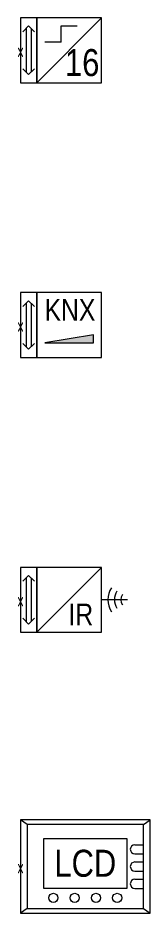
# Model space of a CAD drawing. Header units: metres. Extents: x -162 to 83385, y -62392 to -1971.
# Drawn here: x 79732 to 80221, y -13528 to -10211 of the extents above; entities that cross this region are included whole.
import ezdxf
from ezdxf.enums import TextEntityAlignment as Align

# ---------------------------------------------------------------- set-up
doc = ezdxf.new("R2010")
doc.units = ezdxf.units.M
doc.header["$LTSCALE"] = 0.5
for name, color, linetype, lineweight in [('ELIN_Attribut_01_Produkt_ID', 7, 'Continuous', 0), ('ELIN_Attribut_02_Stromkreis', 7, 'Continuous', 0), ('ELIN_Attribut_03_Verteilerbereich', 7, 'Continuous', 0), ('ELIN_Attribut_04_Montagehoehe', 7, 'Continuous', 0), ('ELIN_Attribut_05_Montageart', 7, 'Continuous', 0), ('ELIN_Attribut_06_Tuernummer', 7, 'Continuous', 0), ('ELIN_Attribut_07_Bemerkung', 7, 'Continuous', 0), ('ELIN_Attribut_08_Adresse', 7, 'Continuous', 0), ('ELIN_Attribut_10_AKZ1', 7, 'Continuous', 0), ('ELIN_Attribut_11_AKZ2', 7, 'Continuous', 0), ('ELIN_Attribut_12_Sonstiges1', 7, 'Continuous', 0), ('ELIN_Attribut_13_Sonstiges2', 7, 'Continuous', 0), ('ELIN_Attribut_14_Bauteil', 7, 'Continuous', 0), ('ELIN_Attribut_15_Ebene', 7, 'Continuous', 0), ('ELIN_Attribut_16_Raumnummer', 7, 'Continuous', 0), ('ELIN_Attribut_17_Raumname', 7, 'Continuous', 0), ('ELIN_Attribut_18_Montageabschnitt', 7, 'Continuous', 0), ('ELIN_Attribut_Basispunkt', 2, 'Continuous', 0), ('ELIN_Attribute_GEMOS', 11, 'Continuous', 0), ('ELIN_EIB_WA_KNX', 10, 'Continuous', 0)]:
    doc.layers.add(name, color=color, linetype=linetype, lineweight=lineweight)
doc.layers.get('0').off()
doc.styles.add('ARIAL_N', font='ARIALN.TTF')
doc.styles.add('ELIN_Attribute', font='isocp.shx', dxfattribs={"width": 0.8})

# ---------------------------------------------------------------- blocks, each defined once
blk = doc.blocks.new('ELIN_EIB_KNX_EINGANG_16F')
at = {"color": 0, "lineweight": 0}
for p, q in [((60, -120), (300, 120)), ((30, 90), (8.8, 68.8)), ((21, 81), (21, -81)), ((30, 90), (51.2, 68.8)), ((39, 81), (39, -81)), ((150, 90), (210, 90)), ((150, 30), (150, 90)), ((150, 30), (90, 30)), ((8.8, -68.8), (30, -90)), ((51.2, -68.8), (30, -90))]:
    blk.add_line(p, q, dxfattribs=at)
at = {"color": 0}
for points in [[(60, 120), (0, 120), (0, -120), (60, -120)], [(60, -120), (300, -120), (300, 120), (60, 120)]]:
    blk.add_lwpolyline(points, close=True, dxfattribs=at)
at = {"color": 0, "insert": (292.1, -46.3), "char_height": 100, "attachment_point": 6, "style": 'ARIAL_N'}
blk.add_mtext('16', dxfattribs=at)
at = {"layer": 'ELIN_Attribut_01_Produkt_ID', "style": 'ELIN_Attribute', "width": 0.8, "flags": 8}
blk.add_attdef('01_PRODUKT_ID', (388.5, -14.6, 0), '', height=150, dxfattribs=at)
at = {"layer": 'ELIN_Attribut_02_Stromkreis', "style": 'ELIN_Attribute', "width": 0.8, "flags": 8}
blk.add_attdef('02_STROMKREIS', (388.5, 185.4, 0), '', height=150, dxfattribs=at)
at = {"layer": 'ELIN_Attribut_03_Verteilerbereich', "style": 'ELIN_Attribute', "width": 0.8, "flags": 8}
blk.add_attdef('03_VERTEILERBEREICH', (-247.5, -404.4, 0), '', height=125, dxfattribs=at)
at = {"layer": 'ELIN_Attribut_04_Montagehoehe', "style": 'ELIN_Attribute', "width": 0.8, "flags": 8}
blk.add_attdef('04_MONTAGEHOEHE', text='', height=125, dxfattribs=at).set_placement((-104.9, -14.6, 0), align=Align.RIGHT)
at = {"layer": 'ELIN_Attribut_05_Montageart', "style": 'ELIN_Attribute', "width": 0.8, "flags": 8}
blk.add_attdef('05_MONTAGEART', (388.5, -204.4, 0), '', height=125, dxfattribs=at)
at = {"layer": 'ELIN_Attribut_06_Tuernummer', "style": 'ELIN_Attribute', "width": 0.8, "flags": 8}
blk.add_attdef('06_TUERNUMMER', text='', height=125, dxfattribs=at).set_placement((-104.9, -214.6, 0), align=Align.RIGHT)
at = {"layer": 'ELIN_Attribut_07_Bemerkung', "style": 'ELIN_Attribute', "width": 0.8, "flags": 8}
blk.add_attdef('07_BEMERKUNG', (-247.5, -604.4, 0), '', height=125, dxfattribs=at)
at = {"layer": 'ELIN_Attribut_08_Adresse', "style": 'ELIN_Attribute', "width": 0.8, "flags": 8}
blk.add_attdef('08_ADRESSE', (-247.5, -804.4, 0), '', height=125, dxfattribs=at)
at = {"layer": 'ELIN_Attribut_10_AKZ1', "style": 'ELIN_Attribute', "width": 0.8, "flags": 8}
blk.add_attdef('10_AKZ1', (-247.5, -1204.4, 0), '', height=125, dxfattribs=at)
at = {"layer": 'ELIN_Attribut_11_AKZ2', "style": 'ELIN_Attribute', "width": 0.8, "flags": 8}
blk.add_attdef('11_AKZ2', (-247.5, -1404.4, 0), '', height=125, dxfattribs=at)
at = {"layer": 'ELIN_Attribut_12_Sonstiges1', "style": 'ELIN_Attribute', "width": 0.8, "flags": 8}
blk.add_attdef('12_SONSTIGES1', (-247.5, -1604.4, 0), '', height=125, dxfattribs=at)
at = {"layer": 'ELIN_Attribut_13_Sonstiges2', "style": 'ELIN_Attribute', "width": 0.8, "flags": 8}
blk.add_attdef('13_SONSTIGES2', (-247.5, -1804.4, 0), '', height=125, dxfattribs=at)
at = {"layer": 'ELIN_Attribut_14_Bauteil', "style": 'ELIN_Attribute', "width": 0.8, "flags": 8}
blk.add_attdef('14_BAUTEIL', (-247.5, -2004.4, 0), '', height=125, dxfattribs=at)
at = {"layer": 'ELIN_Attribut_15_Ebene', "style": 'ELIN_Attribute', "width": 0.8, "flags": 8}
blk.add_attdef('15_EBENE', (-247.5, -2204.4, 0), '', height=125, dxfattribs=at)
at = {"layer": 'ELIN_Attribut_16_Raumnummer', "style": 'ELIN_Attribute', "width": 0.8, "flags": 8}
blk.add_attdef('16_RAUMNUMMER', (-247.5, -2404.4, 0), '', height=125, dxfattribs=at)
at = {"layer": 'ELIN_Attribut_17_Raumname', "style": 'ELIN_Attribute', "width": 0.8, "flags": 8}
blk.add_attdef('17_RAUMNAME', (-247.5, -2604.4, 0), '', height=125, dxfattribs=at)
at = {"layer": 'ELIN_Attribut_18_Montageabschnitt', "style": 'ELIN_Attribute', "width": 0.8, "flags": 8}
blk.add_attdef('18_MONTAGEABSCHNITT', (-247.5, -2804.4, 0), '', height=125, dxfattribs=at)
at = {"layer": 'ELIN_Attribut_Basispunkt', "style": 'ELIN_Attribute', "width": 0.8, "flags": 8}
blk.add_attdef('Basispunkt', text='', height=50, dxfattribs=at).set_placement((0, 0), align=Align.MIDDLE)
at = {"layer": 'ELIN_Attribute_GEMOS', "style": 'ELIN_Attribute', "width": 0.6, "flags": 8}
for tag, p in [('G01_PRO02ID', (1620.5, 183.6)), ('G02_BEZEICHNUNG', (1620.5, -14.6, 0)), ('G03_DESCRIPTION', (1620.5, -204.4, 0)), ('G04_GEMOS-SYMBOL', (1623.8, -404.4, 0)), ('G05_GEMOS-TYP', (1623.8, -604.4, 0)), ('G06_ORTSKENNUNG', (1620.5, -804.4, 0)), ('G08_FREI1', (1620.5, -1004.4, 0)), ('G08_FREI2', (1620.5, -1204.4, 0))]:
    blk.add_attdef(tag, p, '', height=125, dxfattribs=at)
blk = doc.blocks.new('ELIN_EIB_KNX_BAUSTEIN')
blk.add_hatch(color=0).paths.add_polyline_path([(270, -66.1), (270, -36.1), (90, -66.1)])
at = {"color": 0}
for p, q in [((30, 90), (8.8, 68.8)), ((21, 81), (21, -81)), ((30, 90), (51.2, 68.8)), ((39, 81), (39, -81)), ((270, -36.1), (90, -66.1)), ((90, -66.1), (270, -66.1)), ((270, -66.1), (270, -36.1)), ((8.8, -68.8), (30, -90)), ((51.2, -68.8), (30, -90))]:
    blk.add_line(p, q, dxfattribs=at)
for points in [[(60, 120), (0, 120), (0, -120), (60, -120)], [(60, -120), (300, -120), (300, 120), (60, 120)]]:
    blk.add_lwpolyline(points, close=True, dxfattribs=at)
at = {"color": 0, "lineweight": 0, "style": 'ARIAL_N'}
blk.add_text('KNX', height=80, dxfattribs=at).set_placement((88.9, 16))
at = {"layer": 'ELIN_Attribut_01_Produkt_ID', "style": 'ELIN_Attribute', "width": 0.8, "flags": 8}
blk.add_attdef('01_PRODUKT_ID', (383.5, -14.6, 0), '', height=150, dxfattribs=at)
at = {"layer": 'ELIN_Attribut_02_Stromkreis', "style": 'ELIN_Attribute', "width": 0.8, "flags": 8}
blk.add_attdef('02_STROMKREIS', (383.5, 185.4, 0), '', height=150, dxfattribs=at)
at = {"layer": 'ELIN_Attribut_03_Verteilerbereich', "style": 'ELIN_Attribute', "width": 0.8, "flags": 8}
blk.add_attdef('03_VERTEILERBEREICH', (-247.5, -404.4, 0), '', height=125, dxfattribs=at)
at = {"layer": 'ELIN_Attribut_04_Montagehoehe', "style": 'ELIN_Attribute', "width": 0.8, "flags": 8}
blk.add_attdef('04_MONTAGEHOEHE', text='', height=125, dxfattribs=at).set_placement((-104.9, -14.6, 0), align=Align.RIGHT)
at = {"layer": 'ELIN_Attribut_05_Montageart', "style": 'ELIN_Attribute', "width": 0.8, "flags": 8}
blk.add_attdef('05_MONTAGEART', (383.5, -204.4, 0), '', height=125, dxfattribs=at)
at = {"layer": 'ELIN_Attribut_06_Tuernummer', "style": 'ELIN_Attribute', "width": 0.8, "flags": 8}
blk.add_attdef('06_TUERNUMMER', text='', height=125, dxfattribs=at).set_placement((-104.9, -214.6, 0), align=Align.RIGHT)
at = {"layer": 'ELIN_Attribut_07_Bemerkung', "style": 'ELIN_Attribute', "width": 0.8, "flags": 8}
blk.add_attdef('07_BEMERKUNG', (-247.5, -604.4, 0), '', height=125, dxfattribs=at)
at = {"layer": 'ELIN_Attribut_08_Adresse', "style": 'ELIN_Attribute', "width": 0.8, "flags": 8}
blk.add_attdef('08_ADRESSE', (-247.5, -804.4, 0), '', height=125, dxfattribs=at)
at = {"layer": 'ELIN_Attribut_10_AKZ1', "style": 'ELIN_Attribute', "width": 0.8, "flags": 8}
blk.add_attdef('10_AKZ1', (-247.5, -1204.4, 0), '', height=125, dxfattribs=at)
at = {"layer": 'ELIN_Attribut_11_AKZ2', "style": 'ELIN_Attribute', "width": 0.8, "flags": 8}
blk.add_attdef('11_AKZ2', (-247.5, -1404.4, 0), '', height=125, dxfattribs=at)
at = {"layer": 'ELIN_Attribut_12_Sonstiges1', "style": 'ELIN_Attribute', "width": 0.8, "flags": 8}
blk.add_attdef('12_SONSTIGES1', (-247.5, -1604.4, 0), '', height=125, dxfattribs=at)
at = {"layer": 'ELIN_Attribut_13_Sonstiges2', "style": 'ELIN_Attribute', "width": 0.8, "flags": 8}
blk.add_attdef('13_SONSTIGES2', (-247.5, -1804.4, 0), '', height=125, dxfattribs=at)
at = {"layer": 'ELIN_Attribut_14_Bauteil', "style": 'ELIN_Attribute', "width": 0.8, "flags": 8}
blk.add_attdef('14_BAUTEIL', (-247.5, -2004.4, 0), '', height=125, dxfattribs=at)
at = {"layer": 'ELIN_Attribut_15_Ebene', "style": 'ELIN_Attribute', "width": 0.8, "flags": 8}
blk.add_attdef('15_EBENE', (-247.5, -2204.4, 0), '', height=125, dxfattribs=at)
at = {"layer": 'ELIN_Attribut_16_Raumnummer', "style": 'ELIN_Attribute', "width": 0.8, "flags": 8}
blk.add_attdef('16_RAUMNUMMER', (-247.5, -2404.4, 0), '', height=125, dxfattribs=at)
at = {"layer": 'ELIN_Attribut_17_Raumname', "style": 'ELIN_Attribute', "width": 0.8, "flags": 8}
blk.add_attdef('17_RAUMNAME', (-247.5, -2604.4, 0), '', height=125, dxfattribs=at)
at = {"layer": 'ELIN_Attribut_18_Montageabschnitt', "style": 'ELIN_Attribute', "width": 0.8, "flags": 8}
blk.add_attdef('18_MONTAGEABSCHNITT', (-247.5, -2804.4, 0), '', height=125, dxfattribs=at)
at = {"layer": 'ELIN_Attribut_Basispunkt', "style": 'ELIN_Attribute', "width": 0.8, "flags": 8}
blk.add_attdef('Basispunkt', text='', height=50, dxfattribs=at).set_placement((0, 0), align=Align.MIDDLE)
at = {"layer": 'ELIN_Attribute_GEMOS', "style": 'ELIN_Attribute', "width": 0.6, "flags": 8}
for tag, p in [('G01_PRO02ID', (1620.5, 183.6)), ('G02_BEZEICHNUNG', (1620.5, -14.6, 0)), ('G03_DESCRIPTION', (1620.5, -204.4, 0)), ('G04_GEMOS-SYMBOL', (1623.8, -404.4, 0)), ('G05_GEMOS-TYP', (1623.8, -604.4, 0)), ('G06_ORTSKENNUNG', (1620.5, -804.4, 0)), ('G08_FREI1', (1620.5, -1004.4, 0)), ('G08_FREI2', (1620.5, -1204.4, 0))]:
    blk.add_attdef(tag, p, '', height=125, dxfattribs=at)
blk = doc.blocks.new('ELIN_EIB_KNX_IR_EMPFÄNGER')
at = {"color": 0, "lineweight": 0}
for p, q in [((60, -120), (300, 120)), ((30, 90), (8.8, 68.8)), ((21, 81), (21, -81)), ((30, 90), (51.2, 68.8)), ((39, 81), (39, -81)), ((8.8, -68.8), (30, -90)), ((51.2, -68.8), (30, -90))]:
    blk.add_line(p, q, dxfattribs=at)
at = {"color": 0}
blk.add_line((396, 0), (300, 0), dxfattribs=at)
for points in [[(60, 120), (0, 120), (0, -120), (60, -120)], [(60, -120), (300, -120), (300, 120), (60, 120)]]:
    blk.add_lwpolyline(points, close=True, dxfattribs=at)
for radius in [84, 60, 36]:
    blk.add_arc((408, 0), radius, 147.9946, 212.0054, dxfattribs=at)
at = {"color": 0, "insert": (269.2, -54.4), "char_height": 80, "attachment_point": 6, "style": 'ARIAL_N'}
blk.add_mtext('IR', dxfattribs=at)
at = {"layer": 'ELIN_Attribut_01_Produkt_ID', "style": 'ELIN_Attribute', "width": 0.8, "flags": 8}
blk.add_attdef('01_PRODUKT_ID', (468.5, -14.6, 0), '', height=150, dxfattribs=at)
at = {"layer": 'ELIN_Attribut_02_Stromkreis', "style": 'ELIN_Attribute', "width": 0.8, "flags": 8}
blk.add_attdef('02_STROMKREIS', (468.5, 185.4, 0), '', height=150, dxfattribs=at)
at = {"layer": 'ELIN_Attribut_03_Verteilerbereich', "style": 'ELIN_Attribute', "width": 0.8, "flags": 8}
blk.add_attdef('03_VERTEILERBEREICH', (-247.5, -404.4, 0), '', height=125, dxfattribs=at)
at = {"layer": 'ELIN_Attribut_04_Montagehoehe', "style": 'ELIN_Attribute', "width": 0.8, "flags": 8}
blk.add_attdef('04_MONTAGEHOEHE', text='', height=125, dxfattribs=at).set_placement((-104.9, -14.6, 0), align=Align.RIGHT)
at = {"layer": 'ELIN_Attribut_05_Montageart', "style": 'ELIN_Attribute', "width": 0.8, "flags": 8}
blk.add_attdef('05_MONTAGEART', (468.5, -204.4, 0), '', height=125, dxfattribs=at)
at = {"layer": 'ELIN_Attribut_06_Tuernummer', "style": 'ELIN_Attribute', "width": 0.8, "flags": 8}
blk.add_attdef('06_TUERNUMMER', text='', height=125, dxfattribs=at).set_placement((-104.9, -214.6, 0), align=Align.RIGHT)
at = {"layer": 'ELIN_Attribut_07_Bemerkung', "style": 'ELIN_Attribute', "width": 0.8, "flags": 8}
blk.add_attdef('07_BEMERKUNG', (-247.5, -604.4, 0), '', height=125, dxfattribs=at)
at = {"layer": 'ELIN_Attribut_08_Adresse', "style": 'ELIN_Attribute', "width": 0.8, "flags": 8}
blk.add_attdef('08_ADRESSE', (-247.5, -804.4, 0), '', height=125, dxfattribs=at)
at = {"layer": 'ELIN_Attribut_10_AKZ1', "style": 'ELIN_Attribute', "width": 0.8, "flags": 8}
blk.add_attdef('10_AKZ1', (-247.5, -1204.4, 0), '', height=125, dxfattribs=at)
at = {"layer": 'ELIN_Attribut_11_AKZ2', "style": 'ELIN_Attribute', "width": 0.8, "flags": 8}
blk.add_attdef('11_AKZ2', (-247.5, -1404.4, 0), '', height=125, dxfattribs=at)
at = {"layer": 'ELIN_Attribut_12_Sonstiges1', "style": 'ELIN_Attribute', "width": 0.8, "flags": 8}
blk.add_attdef('12_SONSTIGES1', (-247.5, -1604.4, 0), '', height=125, dxfattribs=at)
at = {"layer": 'ELIN_Attribut_13_Sonstiges2', "style": 'ELIN_Attribute', "width": 0.8, "flags": 8}
blk.add_attdef('13_SONSTIGES2', (-247.5, -1804.4, 0), '', height=125, dxfattribs=at)
at = {"layer": 'ELIN_Attribut_14_Bauteil', "style": 'ELIN_Attribute', "width": 0.8, "flags": 8}
blk.add_attdef('14_BAUTEIL', (-247.5, -2004.4, 0), '', height=125, dxfattribs=at)
at = {"layer": 'ELIN_Attribut_15_Ebene', "style": 'ELIN_Attribute', "width": 0.8, "flags": 8}
blk.add_attdef('15_EBENE', (-247.5, -2204.4, 0), '', height=125, dxfattribs=at)
at = {"layer": 'ELIN_Attribut_16_Raumnummer', "style": 'ELIN_Attribute', "width": 0.8, "flags": 8}
blk.add_attdef('16_RAUMNUMMER', (-247.5, -2404.4, 0), '', height=125, dxfattribs=at)
at = {"layer": 'ELIN_Attribut_17_Raumname', "style": 'ELIN_Attribute', "width": 0.8, "flags": 8}
blk.add_attdef('17_RAUMNAME', (-247.5, -2604.4, 0), '', height=125, dxfattribs=at)
at = {"layer": 'ELIN_Attribut_18_Montageabschnitt', "style": 'ELIN_Attribute', "width": 0.8, "flags": 8}
blk.add_attdef('18_MONTAGEABSCHNITT', (-247.5, -2804.4, 0), '', height=125, dxfattribs=at)
at = {"layer": 'ELIN_Attribut_Basispunkt', "style": 'ELIN_Attribute', "width": 0.8, "flags": 8}
blk.add_attdef('Basispunkt', text='', height=50, dxfattribs=at).set_placement((0, 0), align=Align.MIDDLE)
at = {"layer": 'ELIN_Attribute_GEMOS', "style": 'ELIN_Attribute', "width": 0.6, "flags": 8}
for tag, p in [('G01_PRO02ID', (1778.2, 183.6)), ('G02_BEZEICHNUNG', (1778.2, -14.6, 0)), ('G03_DESCRIPTION', (1778.2, -204.4, 0)), ('G04_GEMOS-SYMBOL', (1781.6, -404.4, 0)), ('G05_GEMOS-TYP', (1781.6, -604.4, 0)), ('G06_ORTSKENNUNG', (1778.2, -804.4, 0)), ('G08_FREI1', (1778.2, -1004.4, 0)), ('G08_FREI2', (1778.2, -1204.4, 0))]:
    blk.add_attdef(tag, p, '', height=125, dxfattribs=at)
blk = doc.blocks.new('ELIN_EIB_KNX_MELDE_BEDIENTABLEAU')
at = {"color": 0}
for p, q in [((24, 155.2), (0, 172.5)), ((480, 172.5), (0, 172.5)), ((0, 172.5), (0, -172.5)), ((456, 155.2), (480, 172.5)), ((480, -172.5), (480, 172.5)), ((456, 155.2), (24, 155.2)), ((24, 155.2), (24, -155.2)), ((456, -155.2), (456, 155.2)), ((394, -81), (209.2, -81)), ((24, -155.2), (0, -172.5)), ((24, -155.2), (456, -155.2)), ((417.6, -155.2), (456, -155.2)), ((456, -155.2), (480, -172.5)), ((0, -172.5), (480, -172.5))]:
    blk.add_line(p, q, dxfattribs=at)
at = {"color": 0, "lineweight": 0}
for p, q in [((423.6, 81), (456, 81)), ((423.6, 47.2), (456, 47.2)), ((423.6, 16.9), (456, 16.9)), ((423.6, -16.9), (456, -16.9)), ((423.6, -47.3), (456, -47.3)), ((423.6, -81), (456, -81))]:
    blk.add_line(p, q, dxfattribs=at)
blk.add_lwpolyline([(86, 103.8), (394, 103.8), (394, -81), (86, -81)], close=True, dxfattribs=at)
for centre in [(121.9, -116.1), (200.6, -116.1), (279.4, -116.1), (358.1, -116.1)]:
    blk.add_circle(centre, 16.9, dxfattribs=at)
for centre in [(423.6, 64.1), (423.6, 0), (423.6, -64.1)]:
    blk.add_arc(centre, 16.9, 90, 270, dxfattribs=at)
at = {"color": 0, "insert": (240, 11.4), "char_height": 100, "attachment_point": 5, "style": 'ARIAL_N'}
blk.add_mtext('LCD', dxfattribs=at)
at = {"layer": 'ELIN_Attribut_01_Produkt_ID', "style": 'ELIN_Attribute', "width": 0.8, "flags": 8}
blk.add_attdef('01_PRODUKT_ID', (589, -14.6, 0), '', height=150, dxfattribs=at)
at = {"layer": 'ELIN_Attribut_02_Stromkreis', "style": 'ELIN_Attribute', "width": 0.8, "flags": 8}
blk.add_attdef('02_STROMKREIS', (589, 185.4, 0), '', height=150, dxfattribs=at)
at = {"layer": 'ELIN_Attribut_03_Verteilerbereich', "style": 'ELIN_Attribute', "width": 0.8, "flags": 8}
blk.add_attdef('03_VERTEILERBEREICH', (-247.5, -404.4, 0), '', height=125, dxfattribs=at)
at = {"layer": 'ELIN_Attribut_04_Montagehoehe', "style": 'ELIN_Attribute', "width": 0.8, "flags": 8}
blk.add_attdef('04_MONTAGEHOEHE', text='', height=125, dxfattribs=at).set_placement((-104.9, -14.6, 0), align=Align.RIGHT)
at = {"layer": 'ELIN_Attribut_05_Montageart', "style": 'ELIN_Attribute', "width": 0.8, "flags": 8}
blk.add_attdef('05_MONTAGEART', (589, -204.4, 0), '', height=125, dxfattribs=at)
at = {"layer": 'ELIN_Attribut_06_Tuernummer', "style": 'ELIN_Attribute', "width": 0.8, "flags": 8}
blk.add_attdef('06_TUERNUMMER', text='', height=125, dxfattribs=at).set_placement((-104.9, -214.6, 0), align=Align.RIGHT)
at = {"layer": 'ELIN_Attribut_07_Bemerkung', "style": 'ELIN_Attribute', "width": 0.8, "flags": 8}
blk.add_attdef('07_BEMERKUNG', (-247.5, -604.4, 0), '', height=125, dxfattribs=at)
at = {"layer": 'ELIN_Attribut_08_Adresse', "style": 'ELIN_Attribute', "width": 0.8, "flags": 8}
blk.add_attdef('08_ADRESSE', (-247.5, -804.4, 0), '', height=125, dxfattribs=at)
at = {"layer": 'ELIN_Attribut_10_AKZ1', "style": 'ELIN_Attribute', "width": 0.8, "flags": 8}
blk.add_attdef('10_AKZ1', (-247.5, -1204.4, 0), '', height=125, dxfattribs=at)
at = {"layer": 'ELIN_Attribut_11_AKZ2', "style": 'ELIN_Attribute', "width": 0.8, "flags": 8}
blk.add_attdef('11_AKZ2', (-247.5, -1404.4, 0), '', height=125, dxfattribs=at)
at = {"layer": 'ELIN_Attribut_12_Sonstiges1', "style": 'ELIN_Attribute', "width": 0.8, "flags": 8}
blk.add_attdef('12_SONSTIGES1', (-247.5, -1604.4, 0), '', height=125, dxfattribs=at)
at = {"layer": 'ELIN_Attribut_13_Sonstiges2', "style": 'ELIN_Attribute', "width": 0.8, "flags": 8}
blk.add_attdef('13_SONSTIGES2', (-247.5, -1804.4, 0), '', height=125, dxfattribs=at)
at = {"layer": 'ELIN_Attribut_14_Bauteil', "style": 'ELIN_Attribute', "width": 0.8, "flags": 8}
blk.add_attdef('14_BAUTEIL', (-247.5, -2004.4, 0), '', height=125, dxfattribs=at)
at = {"layer": 'ELIN_Attribut_15_Ebene', "style": 'ELIN_Attribute', "width": 0.8, "flags": 8}
blk.add_attdef('15_EBENE', (-247.5, -2204.4, 0), '', height=125, dxfattribs=at)
at = {"layer": 'ELIN_Attribut_16_Raumnummer', "style": 'ELIN_Attribute', "width": 0.8, "flags": 8}
blk.add_attdef('16_RAUMNUMMER', (-247.5, -2404.4, 0), '', height=125, dxfattribs=at)
at = {"layer": 'ELIN_Attribut_17_Raumname', "style": 'ELIN_Attribute', "width": 0.8, "flags": 8}
blk.add_attdef('17_RAUMNAME', (-247.5, -2604.4, 0), '', height=125, dxfattribs=at)
at = {"layer": 'ELIN_Attribut_18_Montageabschnitt', "style": 'ELIN_Attribute', "width": 0.8, "flags": 8}
blk.add_attdef('18_MONTAGEABSCHNITT', (-247.5, -2804.4, 0), '', height=125, dxfattribs=at)
at = {"layer": 'ELIN_Attribut_Basispunkt', "style": 'ELIN_Attribute', "width": 0.8, "flags": 8}
blk.add_attdef('Basispunkt', text='', height=50, dxfattribs=at).set_placement((0, 0), align=Align.MIDDLE)
at = {"layer": 'ELIN_Attribute_GEMOS', "style": 'ELIN_Attribute', "width": 0.6, "flags": 8}
for tag, p in [('G01_PRO02ID', (1923.2, 183.6)), ('G02_BEZEICHNUNG', (1923.2, -14.6, 0)), ('G03_DESCRIPTION', (1923.2, -204.4, 0)), ('G04_GEMOS-SYMBOL', (1926.6, -404.4, 0)), ('G05_GEMOS-TYP', (1926.6, -604.4, 0)), ('G06_ORTSKENNUNG', (1923.2, -804.4, 0)), ('G08_FREI1', (1923.2, -1004.4, 0)), ('G08_FREI2', (1923.2, -1204.4, 0))]:
    blk.add_attdef(tag, p, '', height=125, dxfattribs=at)

msp = doc.modelspace()

# ---------------------------------------------------------------- block references
at = {"layer": 'ELIN_EIB_WA_KNX', "lineweight": 0}
ref = msp.add_blockref('ELIN_EIB_KNX_EINGANG_16F', (79741.4, -10330.7), dxfattribs=at)
ref.add_attrib('Basispunkt', 'x', dxfattribs={"layer": 'ELIN_Attribut_Basispunkt', "height": 50, "style": 'ELIN_Attribute', "width": 0.8}).set_placement((79741.4, -10330.7), align=Align.MIDDLE)
ref = msp.add_blockref('ELIN_EIB_KNX_BAUSTEIN', (79741.4, -11348.6), dxfattribs=at)
ref.add_attrib('Basispunkt', 'x', dxfattribs={"layer": 'ELIN_Attribut_Basispunkt', "height": 50, "style": 'ELIN_Attribute', "width": 0.8}).set_placement((79741.4, -11348.6), align=Align.MIDDLE)
ref = msp.add_blockref('ELIN_EIB_KNX_IR_EMPFÄNGER', (79741.4, -12366.5), dxfattribs=at)
ref.add_attrib('Basispunkt', 'x', dxfattribs={"layer": 'ELIN_Attribut_Basispunkt', "height": 50, "style": 'ELIN_Attribute', "width": 0.8}).set_placement((79741.4, -12366.5), align=Align.MIDDLE)
ref = msp.add_blockref('ELIN_EIB_KNX_MELDE_BEDIENTABLEAU', (79741.4, -13355.1), dxfattribs=at)
ref.add_attrib('Basispunkt', 'x', dxfattribs={"layer": 'ELIN_Attribut_Basispunkt', "height": 50, "style": 'ELIN_Attribute', "width": 0.8}).set_placement((79741.4, -13355.1), align=Align.MIDDLE)

doc.saveas('drawing.dxf')
